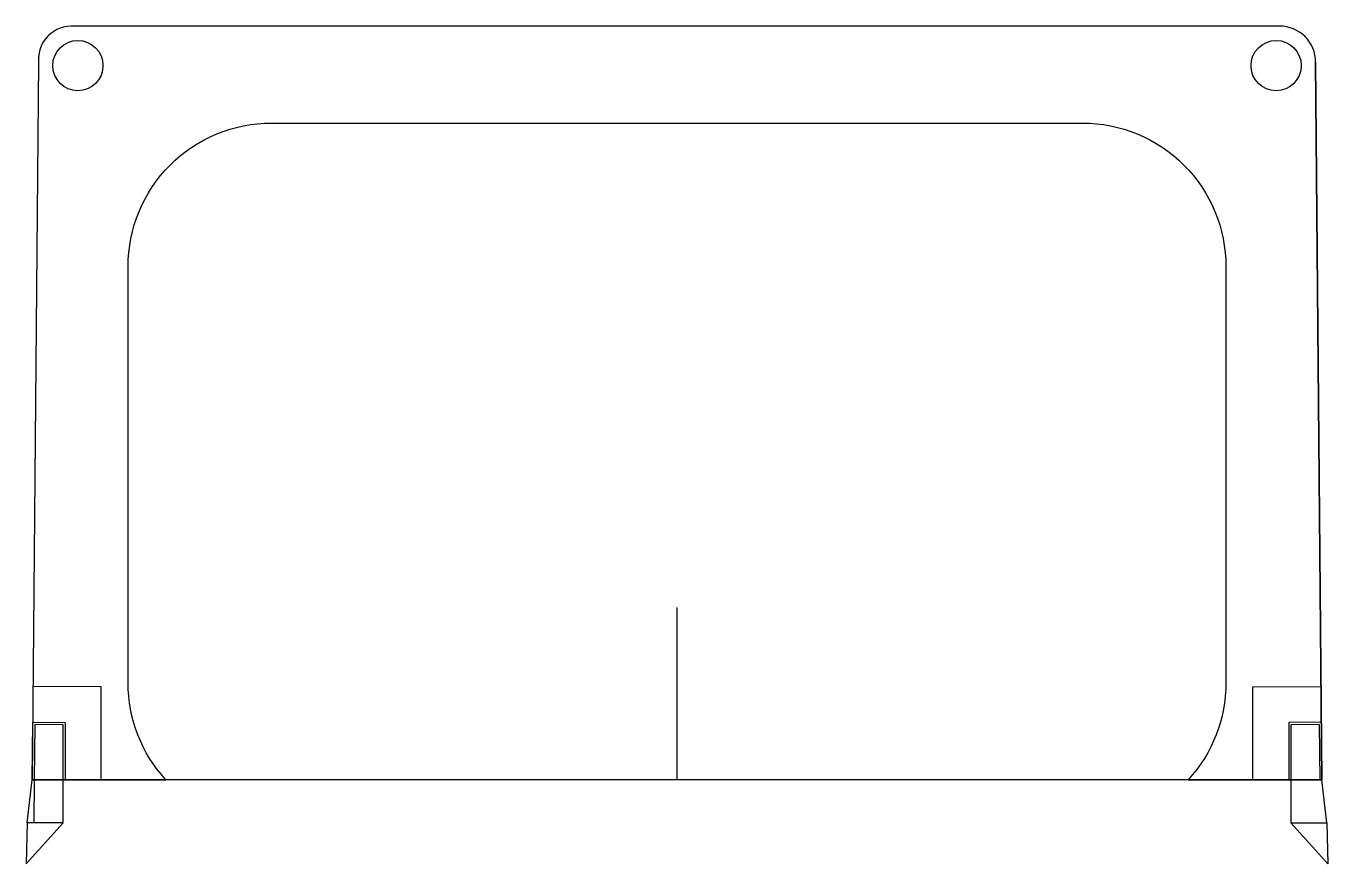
# Model space of a CAD drawing. Header units: millimetres. Extents: x 1.6 to 92.4, y -60.9 to -2.5.
import ezdxf

# ---------------------------------------------------------------- set-up
doc = ezdxf.new("R2010")
doc.units = ezdxf.units.MM
doc.layers.get('0').update_dxf_attribs({"linetype": 'CONTINUOUS'})

msp = doc.modelspace()

# ---------------------------------------------------------------- linework, layer by layer
for p, q in [((91.5, -5), (91.935, -55)), ((47, -55), (47, -43)), ((6.865, -48.541), (2.121, -48.5)), ((6.865, -55), (6.865, -48.541)), ((87.135, -48.541), (91.879, -48.5)), ((87.135, -55), (87.135, -48.541)), ((91.9, -51), (89.635, -51.02)), ((89.635, -51.02), (89.635, -55)), ((91.752, -51.151), (89.785, -51.168)), ((89.785, -51.168), (89.785, -55)), ((91.752, -51.151), (91.785, -55.001)), ((1.717, -57.996), (2.065, -55)), ((91.935, -55), (2.065, -55)), ((4.365, -55), (6.865, -55)), ((89.785, -55), (89.785, -58)), ((92.283, -57.996), (91.935, -55)), ((4.215, -58), (2.189, -58)), ((89.785, -58), (91.811, -58)), ((89.785, -58), (92.363, -60.872)), ((91.811, -58), (92.283, -57.996)), ((92.283, -57.996), (92.363, -60.872))]:
    msp.add_line(p, q)
msp.add_lwpolyline([(2.065, -55), (11.373, -55, -0.187454), (8.75, -48.248), (8.75, -19.25, -0.414214), (18.75, -9.25), (75.25, -9.25, -0.414214), (85.25, -19.25), (85.25, -48.248, -0.187454), (82.627, -55), (91.935, -55), (91.5, -5, 0.414214), (89, -2.5), (5, -2.5, 0.456632), (2.5, -5)], format="xyb", close=True)
for points in [[(2.248, -51.151), (2.215, -55.001), (2.189, -58), (1.717, -57.996), (1.637, -60.872), (4.215, -58), (4.215, -55), (4.215, -51.168)], [(2.1, -51), (4.365, -51.02), (4.365, -55), (2.065, -55)]]:
    msp.add_lwpolyline(points, close=True)
for centre in [(5.25, -5.25), (88.75, -5.25)]:
    msp.add_circle(centre, 1.75)

doc.saveas('drawing.dxf')
